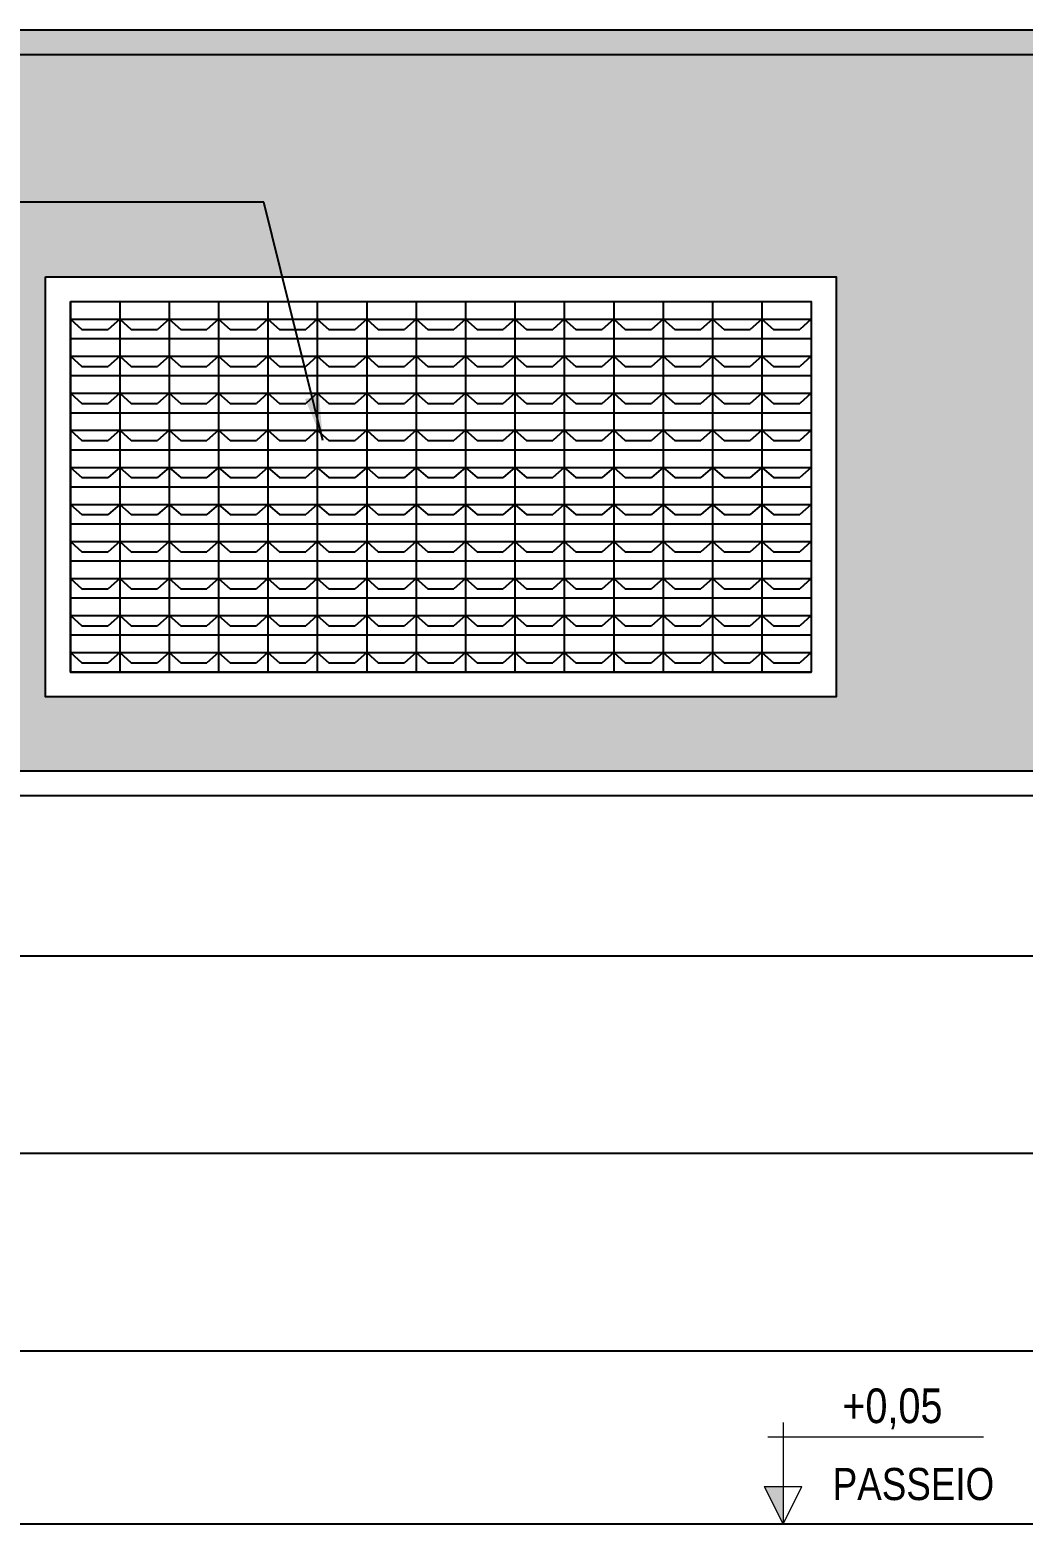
# Model space of a CAD drawing. Header units: millimetres. Extents: x 1170 to 1315, y 90 to 135.
# Drawn here: x 1196.79 to 1200.82, y 107.25 to 113.3 of the extents above; entities that cross this region are included whole.
import ezdxf
from ezdxf.enums import TextEntityAlignment as Align

# ---------------------------------------------------------------- set-up
doc = ezdxf.new("R2010")
doc.units = ezdxf.units.MM
doc.header["$LTSCALE"] = 20
doc.header["$MEASUREMENT"] = 0
doc.layers.get('0').update_dxf_attribs({"linetype": 'CONTINUOUS'})
doc.layers.add('COTA', color=7, linetype='CONTINUOUS')
doc.layers.add('E-txt-g', color=3, linetype='CONTINUOUS')
doc.layers.add('E-Cta-W', color=7, linetype='CONTINUOUS', lineweight=20)
doc.layers.add('E-Txt-W', color=7, linetype='CONTINUOUS', lineweight=20)
doc.styles.add('F2', font='ARIALN.TTF')
doc.styles.add('REG60', font='romans.shx', dxfattribs={"width": 0.8, "height": 0.15})
doc.styles.add('REG80', font='romans.shx', dxfattribs={"width": 0.8, "height": 0.2})
doc.dimstyles.get("Standard").update_dxf_attribs({"dimtxt": 0.18, "dimasz": 0.18, "dimexe": 0.18, "dimexo": 0.0625, "dimgap": 0.09, "dimtad": 0, "dimtih": 1, "dimtoh": 1, "dimdec": 4, "dimzin": 0, "dimdsep": 46, "dimtxsty": 'Standard', "dimcen": 0.09, "dimadec": 0, "dimazin": 0, "dimtfac": 1, "dimtdec": 4, "dimtofl": 0, "dimtmove": 0, "dimatfit": 3, "dimfxl": 1, "dimtolj": 1, "dimtzin": 0, "dimarcsym": 0})

# ---------------------------------------------------------------- blocks, each defined once
blk = doc.blocks.new('Ind-Nivel-CT2')
at = {"color": 4}
for p, q in [((0, 0.5868), (0, 0)), ((-0.0885, 0.5046), (1.16, 0.5046)), ((-0.1089, 0.2177), (0, 0)), ((-0.1089, 0.2177), (0.1089, 0.2177)), ((0, 0), (0.1089, 0.2177))]:
    blk.add_line(p, q, dxfattribs=at)
blk.add_solid([(-0.1089, 0.2177), (0, 0.2177), (0, 0)], dxfattribs=at)
at = {"color": 4, "style": 'F2'}
blk.add_attdef('NIVEL1', (0.1617, 0.6014), '', height=0.2, dxfattribs=at)
blk = doc.blocks.new('TXT-AMB75')
at = {"layer": 'E-txt-g', "style": 'REG80', "width": 0.8, "flags": 8}
blk.add_attdef('TXT', text='', height=0.2, dxfattribs=at).set_placement((0.0055, 0.2964), align=Align.CENTER)
at = {"layer": 'E-Txt-W', "style": 'REG60', "width": 0.8, "flags": 8}
blk.add_attdef('TXT', text='', height=0.15, dxfattribs=at).set_placement((0.0055, 0.0271), align=Align.CENTER)

msp = doc.modelspace()

# ---------------------------------------------------------------- hatches: boundary and pattern name
h = msp.add_hatch()
h.set_pattern_fill('DOTS,_O', color=8)
h.set_pattern_definition([(0, (-0.52777, 1.53314), (0.03125, 0.0625), [0, -0.0625])])
h.paths.add_polyline_path([(1196.0679, 113.2987), (1218.9666, 113.2987), (1218.9666, 110.2987), (1196.0666, 110.2987)])
h.paths.add_polyline_path([(1214.9779, 112.2987), (1218.1779, 112.2987), (1218.1779, 110.5987), (1214.9779, 110.5987)], flags=16)
h.paths.add_polyline_path([(1210.4479, 112.2987), (1213.6479, 112.2987), (1213.6479, 110.5987), (1210.4479, 110.5987)], flags=16)
h.paths.add_polyline_path([(1205.9179, 112.2987), (1209.1179, 112.2987), (1209.1179, 110.5987), (1205.9179, 110.5987)], flags=16)
h.paths.add_polyline_path([(1201.3879, 112.2987), (1204.5879, 112.2987), (1204.5879, 110.5987), (1201.3879, 110.5987)], flags=16)
h.paths.add_polyline_path([(1196.8579, 112.2987), (1200.0579, 112.2987), (1200.0579, 110.5987), (1196.8579, 110.5987)], flags=16)

# ---------------------------------------------------------------- linework, layer by layer
at = {"layer": 'COTA', "color": 5, "linetype": 'Continuous'}
for p, q in [((1195.9679, 113.2987), (1219.0666, 113.2987)), ((1195.9679, 113.1987), (1219.0666, 113.1987))]:
    msp.add_line(p, q, dxfattribs=at)
at = {"layer": 'COTA', "color": 7, "linetype": 'Continuous'}
for p, q in [((1196.9579, 112.1987), (1199.9579, 112.1987)), ((1196.9579, 112.1987), (1199.9579, 112.1987)), ((1218.9666, 109.5487), (1191.8057, 109.5487)), ((1218.9666, 108.7487), (1191.8057, 108.7487)), ((1218.9666, 107.9487), (1191.8057, 107.9487))]:
    msp.add_line(p, q, dxfattribs=at)
at = {"layer": 'COTA', "color": 8, "linetype": 'Continuous'}
for p, q in [((1196.9579, 112.1987), (1196.9579, 112.0487)), ((1197.1579, 112.1987), (1197.1579, 112.0487)), ((1197.3579, 112.1987), (1197.3579, 112.0487)), ((1197.5579, 112.1987), (1197.5579, 112.0487)), ((1197.7579, 112.1987), (1197.7579, 112.0487)), ((1197.9579, 112.1987), (1197.9579, 112.0487)), ((1198.1579, 112.1987), (1198.1579, 112.0487)), ((1198.3579, 112.1987), (1198.3579, 112.0487)), ((1198.5579, 112.1987), (1198.5579, 112.0487)), ((1198.7579, 112.1987), (1198.7579, 112.0487)), ((1198.9579, 112.1987), (1198.9579, 112.0487)), ((1199.1579, 112.1987), (1199.1579, 112.0487)), ((1199.3579, 112.1987), (1199.3579, 112.0487)), ((1199.5579, 112.1987), (1199.5579, 112.0487)), ((1199.7579, 112.1987), (1199.7579, 112.0487)), ((1199.9579, 112.1987), (1199.9579, 110.6987)), ((1196.9579, 112.1274), (1197.0047, 112.0859)), ((1196.9579, 112.1274), (1197.1579, 112.1274)), ((1197.1579, 112.1274), (1197.111, 112.0859)), ((1197.1579, 112.1274), (1197.2047, 112.0859)), ((1197.1579, 112.1274), (1197.3579, 112.1274)), ((1197.3579, 112.1274), (1197.311, 112.0859)), ((1197.3579, 112.1274), (1197.4047, 112.0859)), ((1197.3579, 112.1274), (1197.5579, 112.1274)), ((1197.5579, 112.1274), (1197.511, 112.0859)), ((1197.5579, 112.1274), (1197.6047, 112.0859)), ((1197.5579, 112.1274), (1197.7579, 112.1274)), ((1197.7579, 112.1274), (1197.711, 112.0859)), ((1197.7579, 112.1274), (1197.8047, 112.0859)), ((1197.7579, 112.1274), (1197.9579, 112.1274)), ((1197.9579, 112.1274), (1197.911, 112.0859)), ((1197.9579, 112.1274), (1198.0047, 112.0859)), ((1197.9579, 112.1274), (1198.1579, 112.1274)), ((1198.1579, 112.1274), (1198.111, 112.0859)), ((1198.1579, 112.1274), (1198.2047, 112.0859)), ((1198.1579, 112.1274), (1198.3579, 112.1274)), ((1198.3579, 112.1274), (1198.311, 112.0859)), ((1198.3579, 112.1274), (1198.4047, 112.0859)), ((1198.3579, 112.1274), (1198.5579, 112.1274)), ((1198.5579, 112.1274), (1198.511, 112.0859)), ((1198.5579, 112.1274), (1198.6047, 112.0859)), ((1198.5579, 112.1274), (1198.7579, 112.1274)), ((1198.7579, 112.1274), (1198.711, 112.0859)), ((1198.7579, 112.1274), (1198.8047, 112.0859)), ((1198.7579, 112.1274), (1198.9579, 112.1274)), ((1198.9579, 112.1274), (1198.911, 112.0859)), ((1198.9579, 112.1274), (1199.0047, 112.0859)), ((1198.9579, 112.1274), (1199.1579, 112.1274)), ((1199.1579, 112.1274), (1199.111, 112.0859)), ((1199.1579, 112.1274), (1199.2047, 112.0859)), ((1199.1579, 112.1274), (1199.3579, 112.1274)), ((1199.3579, 112.1274), (1199.311, 112.0859)), ((1199.3579, 112.1274), (1199.4047, 112.0859)), ((1199.3579, 112.1274), (1199.5579, 112.1274)), ((1199.5579, 112.1274), (1199.511, 112.0859)), ((1199.5579, 112.1274), (1199.6047, 112.0859)), ((1199.5579, 112.1274), (1199.7579, 112.1274)), ((1199.7579, 112.1274), (1199.711, 112.0859)), ((1199.7579, 112.1274), (1199.8047, 112.0859)), ((1199.7579, 112.1274), (1199.9579, 112.1274)), ((1199.9579, 112.1274), (1199.911, 112.0859)), ((1196.9579, 112.0487), (1196.9579, 111.8987)), ((1196.9579, 112.0487), (1197.1579, 112.0487)), ((1197.0047, 112.0859), (1197.111, 112.0859)), ((1197.1579, 112.0487), (1197.1579, 111.8987)), ((1197.1579, 112.0487), (1197.3579, 112.0487)), ((1197.2047, 112.0859), (1197.311, 112.0859)), ((1197.3579, 112.0487), (1197.3579, 111.8987)), ((1197.3579, 112.0487), (1197.5579, 112.0487)), ((1197.4047, 112.0859), (1197.511, 112.0859)), ((1197.5579, 112.0487), (1197.5579, 111.8987)), ((1197.5579, 112.0487), (1197.7579, 112.0487)), ((1197.6047, 112.0859), (1197.711, 112.0859)), ((1197.7579, 112.0487), (1197.7579, 111.8987)), ((1197.7579, 112.0487), (1197.9579, 112.0487)), ((1197.8047, 112.0859), (1197.911, 112.0859)), ((1197.9579, 112.0487), (1197.9579, 111.8987)), ((1197.9579, 112.0487), (1198.1579, 112.0487)), ((1198.0047, 112.0859), (1198.111, 112.0859)), ((1198.1579, 112.0487), (1198.1579, 111.8987)), ((1198.1579, 112.0487), (1198.3579, 112.0487)), ((1198.2047, 112.0859), (1198.311, 112.0859)), ((1198.3579, 112.0487), (1198.3579, 111.8987)), ((1198.3579, 112.0487), (1198.5579, 112.0487)), ((1198.4047, 112.0859), (1198.511, 112.0859)), ((1198.5579, 112.0487), (1198.5579, 111.8987)), ((1198.5579, 112.0487), (1198.7579, 112.0487)), ((1198.6047, 112.0859), (1198.711, 112.0859)), ((1198.7579, 112.0487), (1198.7579, 111.8987)), ((1198.7579, 112.0487), (1198.9579, 112.0487)), ((1198.8047, 112.0859), (1198.911, 112.0859)), ((1198.9579, 112.0487), (1198.9579, 111.8987)), ((1198.9579, 112.0487), (1199.1579, 112.0487)), ((1199.0047, 112.0859), (1199.111, 112.0859)), ((1199.1579, 112.0487), (1199.1579, 111.8987)), ((1199.1579, 112.0487), (1199.3579, 112.0487)), ((1199.2047, 112.0859), (1199.311, 112.0859)), ((1199.3579, 112.0487), (1199.3579, 111.8987)), ((1199.3579, 112.0487), (1199.5579, 112.0487)), ((1199.4047, 112.0859), (1199.511, 112.0859)), ((1199.5579, 112.0487), (1199.5579, 111.8987)), ((1199.5579, 112.0487), (1199.7579, 112.0487)), ((1199.6047, 112.0859), (1199.711, 112.0859)), ((1199.7579, 112.0487), (1199.7579, 111.8987)), ((1199.7579, 112.0487), (1199.9579, 112.0487)), ((1199.8047, 112.0859), (1199.911, 112.0859)), ((1196.9579, 111.9774), (1197.0047, 111.9359)), ((1196.9579, 111.9774), (1197.1579, 111.9774)), ((1197.0047, 111.9359), (1197.111, 111.9359)), ((1197.1579, 111.9774), (1197.111, 111.9359)), ((1197.1579, 111.9774), (1197.2047, 111.9359)), ((1197.1579, 111.9774), (1197.3579, 111.9774)), ((1197.2047, 111.9359), (1197.311, 111.9359)), ((1197.3579, 111.9774), (1197.311, 111.9359)), ((1197.3579, 111.9774), (1197.4047, 111.9359)), ((1197.3579, 111.9774), (1197.5579, 111.9774)), ((1197.4047, 111.9359), (1197.511, 111.9359)), ((1197.5579, 111.9774), (1197.511, 111.9359)), ((1197.5579, 111.9774), (1197.6047, 111.9359)), ((1197.5579, 111.9774), (1197.7579, 111.9774)), ((1197.6047, 111.9359), (1197.711, 111.9359)), ((1197.7579, 111.9774), (1197.711, 111.9359)), ((1197.7579, 111.9774), (1197.8047, 111.9359)), ((1197.7579, 111.9774), (1197.9579, 111.9774)), ((1197.8047, 111.9359), (1197.911, 111.9359)), ((1197.9579, 111.9774), (1197.911, 111.9359)), ((1197.9579, 111.9774), (1198.0047, 111.9359)), ((1197.9579, 111.9774), (1198.1579, 111.9774)), ((1198.0047, 111.9359), (1198.111, 111.9359)), ((1198.1579, 111.9774), (1198.111, 111.9359)), ((1198.1579, 111.9774), (1198.2047, 111.9359)), ((1198.1579, 111.9774), (1198.3579, 111.9774)), ((1198.2047, 111.9359), (1198.311, 111.9359)), ((1198.3579, 111.9774), (1198.311, 111.9359)), ((1198.3579, 111.9774), (1198.4047, 111.9359)), ((1198.3579, 111.9774), (1198.5579, 111.9774)), ((1198.4047, 111.9359), (1198.511, 111.9359)), ((1198.5579, 111.9774), (1198.511, 111.9359)), ((1198.5579, 111.9774), (1198.6047, 111.9359)), ((1198.5579, 111.9774), (1198.7579, 111.9774)), ((1198.6047, 111.9359), (1198.711, 111.9359)), ((1198.7579, 111.9774), (1198.711, 111.9359)), ((1198.7579, 111.9774), (1198.8047, 111.9359)), ((1198.7579, 111.9774), (1198.9579, 111.9774)), ((1198.8047, 111.9359), (1198.911, 111.9359)), ((1198.9579, 111.9774), (1198.911, 111.9359)), ((1198.9579, 111.9774), (1199.0047, 111.9359)), ((1198.9579, 111.9774), (1199.1579, 111.9774)), ((1199.0047, 111.9359), (1199.111, 111.9359)), ((1199.1579, 111.9774), (1199.111, 111.9359)), ((1199.1579, 111.9774), (1199.2047, 111.9359)), ((1199.1579, 111.9774), (1199.3579, 111.9774)), ((1199.2047, 111.9359), (1199.311, 111.9359)), ((1199.3579, 111.9774), (1199.311, 111.9359)), ((1199.3579, 111.9774), (1199.4047, 111.9359)), ((1199.3579, 111.9774), (1199.5579, 111.9774)), ((1199.4047, 111.9359), (1199.511, 111.9359)), ((1199.5579, 111.9774), (1199.511, 111.9359)), ((1199.5579, 111.9774), (1199.6047, 111.9359)), ((1199.5579, 111.9774), (1199.7579, 111.9774)), ((1199.6047, 111.9359), (1199.711, 111.9359)), ((1199.7579, 111.9774), (1199.711, 111.9359)), ((1199.7579, 111.9774), (1199.8047, 111.9359)), ((1199.7579, 111.9774), (1199.9579, 111.9774)), ((1199.8047, 111.9359), (1199.911, 111.9359)), ((1199.9579, 111.9774), (1199.911, 111.9359)), ((1196.9579, 111.8987), (1196.9579, 111.7487)), ((1196.9579, 111.8987), (1197.1579, 111.8987)), ((1197.1579, 111.8987), (1197.1579, 111.7487)), ((1197.1579, 111.8987), (1197.3579, 111.8987)), ((1197.3579, 111.8987), (1197.3579, 111.7487)), ((1197.3579, 111.8987), (1197.5579, 111.8987)), ((1197.5579, 111.8987), (1197.5579, 111.7487)), ((1197.5579, 111.8987), (1197.7579, 111.8987)), ((1197.7579, 111.8987), (1197.7579, 111.7487)), ((1197.7579, 111.8987), (1197.9579, 111.8987)), ((1197.9579, 111.8987), (1197.9579, 111.7487)), ((1197.9579, 111.8987), (1198.1579, 111.8987)), ((1198.1579, 111.8987), (1198.1579, 111.7487)), ((1198.1579, 111.8987), (1198.3579, 111.8987)), ((1198.3579, 111.8987), (1198.3579, 111.7487)), ((1198.3579, 111.8987), (1198.5579, 111.8987)), ((1198.5579, 111.8987), (1198.5579, 111.7487)), ((1198.5579, 111.8987), (1198.7579, 111.8987)), ((1198.7579, 111.8987), (1198.7579, 111.7487)), ((1198.7579, 111.8987), (1198.9579, 111.8987)), ((1198.9579, 111.8987), (1198.9579, 111.7487)), ((1198.9579, 111.8987), (1199.1579, 111.8987)), ((1199.1579, 111.8987), (1199.1579, 111.7487)), ((1199.1579, 111.8987), (1199.3579, 111.8987)), ((1199.3579, 111.8987), (1199.3579, 111.7487)), ((1199.3579, 111.8987), (1199.5579, 111.8987)), ((1199.5579, 111.8987), (1199.5579, 111.7487)), ((1199.5579, 111.8987), (1199.7579, 111.8987)), ((1199.7579, 111.8987), (1199.7579, 111.7487)), ((1199.7579, 111.8987), (1199.9579, 111.8987)), ((1196.9579, 111.8274), (1197.0047, 111.7859)), ((1196.9579, 111.8274), (1197.1579, 111.8274)), ((1197.1579, 111.8274), (1197.111, 111.7859)), ((1197.1579, 111.8274), (1197.2047, 111.7859)), ((1197.1579, 111.8274), (1197.3579, 111.8274)), ((1197.3579, 111.8274), (1197.311, 111.7859)), ((1197.3579, 111.8274), (1197.4047, 111.7859)), ((1197.3579, 111.8274), (1197.5579, 111.8274)), ((1197.5579, 111.8274), (1197.511, 111.7859)), ((1197.5579, 111.8274), (1197.6047, 111.7859)), ((1197.5579, 111.8274), (1197.7579, 111.8274)), ((1197.7579, 111.8274), (1197.711, 111.7859)), ((1197.7579, 111.8274), (1197.8047, 111.7859)), ((1197.7579, 111.8274), (1197.9579, 111.8274)), ((1197.9579, 111.8274), (1197.911, 111.7859)), ((1197.9579, 111.8274), (1198.0047, 111.7859)), ((1197.9579, 111.8274), (1198.1579, 111.8274)), ((1198.1579, 111.8274), (1198.111, 111.7859)), ((1198.1579, 111.8274), (1198.2047, 111.7859)), ((1198.1579, 111.8274), (1198.3579, 111.8274)), ((1198.3579, 111.8274), (1198.311, 111.7859)), ((1198.3579, 111.8274), (1198.4047, 111.7859)), ((1198.3579, 111.8274), (1198.5579, 111.8274)), ((1198.5579, 111.8274), (1198.511, 111.7859)), ((1198.5579, 111.8274), (1198.6047, 111.7859)), ((1198.5579, 111.8274), (1198.7579, 111.8274)), ((1198.7579, 111.8274), (1198.711, 111.7859)), ((1198.7579, 111.8274), (1198.8047, 111.7859)), ((1198.7579, 111.8274), (1198.9579, 111.8274)), ((1198.9579, 111.8274), (1198.911, 111.7859)), ((1198.9579, 111.8274), (1199.0047, 111.7859)), ((1198.9579, 111.8274), (1199.1579, 111.8274)), ((1199.1579, 111.8274), (1199.111, 111.7859)), ((1199.1579, 111.8274), (1199.2047, 111.7859)), ((1199.1579, 111.8274), (1199.3579, 111.8274)), ((1199.3579, 111.8274), (1199.311, 111.7859)), ((1199.3579, 111.8274), (1199.4047, 111.7859)), ((1199.3579, 111.8274), (1199.5579, 111.8274)), ((1199.5579, 111.8274), (1199.511, 111.7859)), ((1199.5579, 111.8274), (1199.6047, 111.7859)), ((1199.5579, 111.8274), (1199.7579, 111.8274)), ((1199.7579, 111.8274), (1199.711, 111.7859)), ((1199.7579, 111.8274), (1199.8047, 111.7859)), ((1199.7579, 111.8274), (1199.9579, 111.8274)), ((1199.9579, 111.8274), (1199.911, 111.7859)), ((1196.9579, 111.7487), (1196.9579, 111.5987)), ((1196.9579, 111.7487), (1197.1579, 111.7487)), ((1197.0047, 111.7859), (1197.111, 111.7859)), ((1197.1579, 111.7487), (1197.1579, 111.5987)), ((1197.1579, 111.7487), (1197.3579, 111.7487)), ((1197.2047, 111.7859), (1197.311, 111.7859)), ((1197.3579, 111.7487), (1197.3579, 111.5987)), ((1197.3579, 111.7487), (1197.5579, 111.7487)), ((1197.4047, 111.7859), (1197.511, 111.7859)), ((1197.5579, 111.7487), (1197.5579, 111.5987)), ((1197.5579, 111.7487), (1197.7579, 111.7487)), ((1197.6047, 111.7859), (1197.711, 111.7859)), ((1197.7579, 111.7487), (1197.7579, 111.5987)), ((1197.7579, 111.7487), (1197.9579, 111.7487)), ((1197.8047, 111.7859), (1197.911, 111.7859)), ((1197.9579, 111.7487), (1197.9579, 111.5987)), ((1197.9579, 111.7487), (1198.1579, 111.7487)), ((1198.0047, 111.7859), (1198.111, 111.7859)), ((1198.1579, 111.7487), (1198.1579, 111.5987)), ((1198.1579, 111.7487), (1198.3579, 111.7487)), ((1198.2047, 111.7859), (1198.311, 111.7859)), ((1198.3579, 111.7487), (1198.3579, 111.5987)), ((1198.3579, 111.7487), (1198.5579, 111.7487)), ((1198.4047, 111.7859), (1198.511, 111.7859)), ((1198.5579, 111.7487), (1198.5579, 111.5987)), ((1198.5579, 111.7487), (1198.7579, 111.7487)), ((1198.6047, 111.7859), (1198.711, 111.7859)), ((1198.7579, 111.7487), (1198.7579, 111.5987)), ((1198.7579, 111.7487), (1198.9579, 111.7487)), ((1198.8047, 111.7859), (1198.911, 111.7859)), ((1198.9579, 111.7487), (1198.9579, 111.5987)), ((1198.9579, 111.7487), (1199.1579, 111.7487)), ((1199.0047, 111.7859), (1199.111, 111.7859)), ((1199.1579, 111.7487), (1199.1579, 111.5987)), ((1199.1579, 111.7487), (1199.3579, 111.7487)), ((1199.2047, 111.7859), (1199.311, 111.7859)), ((1199.3579, 111.7487), (1199.3579, 111.5987)), ((1199.3579, 111.7487), (1199.5579, 111.7487)), ((1199.4047, 111.7859), (1199.511, 111.7859)), ((1199.5579, 111.7487), (1199.5579, 111.5987)), ((1199.5579, 111.7487), (1199.7579, 111.7487)), ((1199.6047, 111.7859), (1199.711, 111.7859)), ((1199.7579, 111.7487), (1199.7579, 111.5987)), ((1199.7579, 111.7487), (1199.9579, 111.7487)), ((1199.8047, 111.7859), (1199.911, 111.7859)), ((1196.9579, 111.6774), (1197.0047, 111.6359)), ((1196.9579, 111.6774), (1197.1579, 111.6774)), ((1197.0047, 111.6359), (1197.111, 111.6359)), ((1197.1579, 111.6774), (1197.111, 111.6359)), ((1197.1579, 111.6774), (1197.2047, 111.6359)), ((1197.1579, 111.6774), (1197.3579, 111.6774)), ((1197.2047, 111.6359), (1197.311, 111.6359)), ((1197.3579, 111.6774), (1197.311, 111.6359)), ((1197.3579, 111.6774), (1197.4047, 111.6359)), ((1197.3579, 111.6774), (1197.5579, 111.6774)), ((1197.4047, 111.6359), (1197.511, 111.6359)), ((1197.5579, 111.6774), (1197.511, 111.6359)), ((1197.5579, 111.6774), (1197.6047, 111.6359)), ((1197.5579, 111.6774), (1197.7579, 111.6774)), ((1197.6047, 111.6359), (1197.711, 111.6359)), ((1197.7579, 111.6774), (1197.711, 111.6359)), ((1197.7579, 111.6774), (1197.8047, 111.6359)), ((1197.7579, 111.6774), (1197.9579, 111.6774)), ((1197.8047, 111.6359), (1197.911, 111.6359)), ((1197.9579, 111.6774), (1197.911, 111.6359)), ((1197.9579, 111.6774), (1198.0047, 111.6359)), ((1197.9579, 111.6774), (1198.1579, 111.6774)), ((1198.0047, 111.6359), (1198.111, 111.6359)), ((1198.1579, 111.6774), (1198.111, 111.6359)), ((1198.1579, 111.6774), (1198.2047, 111.6359)), ((1198.1579, 111.6774), (1198.3579, 111.6774)), ((1198.2047, 111.6359), (1198.311, 111.6359)), ((1198.3579, 111.6774), (1198.311, 111.6359)), ((1198.3579, 111.6774), (1198.4047, 111.6359)), ((1198.3579, 111.6774), (1198.5579, 111.6774)), ((1198.4047, 111.6359), (1198.511, 111.6359)), ((1198.5579, 111.6774), (1198.511, 111.6359)), ((1198.5579, 111.6774), (1198.6047, 111.6359)), ((1198.5579, 111.6774), (1198.7579, 111.6774)), ((1198.6047, 111.6359), (1198.711, 111.6359)), ((1198.7579, 111.6774), (1198.711, 111.6359)), ((1198.7579, 111.6774), (1198.8047, 111.6359)), ((1198.7579, 111.6774), (1198.9579, 111.6774)), ((1198.8047, 111.6359), (1198.911, 111.6359)), ((1198.9579, 111.6774), (1198.911, 111.6359)), ((1198.9579, 111.6774), (1199.0047, 111.6359)), ((1198.9579, 111.6774), (1199.1579, 111.6774)), ((1199.0047, 111.6359), (1199.111, 111.6359)), ((1199.1579, 111.6774), (1199.111, 111.6359)), ((1199.1579, 111.6774), (1199.2047, 111.6359)), ((1199.1579, 111.6774), (1199.3579, 111.6774)), ((1199.2047, 111.6359), (1199.311, 111.6359)), ((1199.3579, 111.6774), (1199.311, 111.6359)), ((1199.3579, 111.6774), (1199.4047, 111.6359)), ((1199.3579, 111.6774), (1199.5579, 111.6774)), ((1199.4047, 111.6359), (1199.511, 111.6359)), ((1199.5579, 111.6774), (1199.511, 111.6359)), ((1199.5579, 111.6774), (1199.6047, 111.6359)), ((1199.5579, 111.6774), (1199.7579, 111.6774)), ((1199.6047, 111.6359), (1199.711, 111.6359)), ((1199.7579, 111.6774), (1199.711, 111.6359)), ((1199.7579, 111.6774), (1199.8047, 111.6359)), ((1199.7579, 111.6774), (1199.9579, 111.6774)), ((1199.8047, 111.6359), (1199.911, 111.6359)), ((1199.9579, 111.6774), (1199.911, 111.6359)), ((1196.9579, 111.5987), (1196.9579, 111.4487)), ((1196.9579, 111.5987), (1197.1579, 111.5987)), ((1197.1579, 111.5987), (1197.1579, 111.4487)), ((1197.1579, 111.5987), (1197.3579, 111.5987)), ((1197.3579, 111.5987), (1197.3579, 111.4487)), ((1197.3579, 111.5987), (1197.5579, 111.5987)), ((1197.5579, 111.5987), (1197.5579, 111.4487)), ((1197.5579, 111.5987), (1197.7579, 111.5987)), ((1197.7579, 111.5987), (1197.7579, 111.4487)), ((1197.7579, 111.5987), (1197.9579, 111.5987)), ((1197.9579, 111.5987), (1197.9579, 111.4487)), ((1197.9579, 111.5987), (1198.1579, 111.5987)), ((1198.1579, 111.5987), (1198.1579, 111.4487)), ((1198.1579, 111.5987), (1198.3579, 111.5987)), ((1198.3579, 111.5987), (1198.3579, 111.4487)), ((1198.3579, 111.5987), (1198.5579, 111.5987)), ((1198.5579, 111.5987), (1198.5579, 111.4487)), ((1198.5579, 111.5987), (1198.7579, 111.5987)), ((1198.7579, 111.5987), (1198.7579, 111.4487)), ((1198.7579, 111.5987), (1198.9579, 111.5987)), ((1198.9579, 111.5987), (1198.9579, 111.4487)), ((1198.9579, 111.5987), (1199.1579, 111.5987)), ((1199.1579, 111.5987), (1199.1579, 111.4487)), ((1199.1579, 111.5987), (1199.3579, 111.5987)), ((1199.3579, 111.5987), (1199.3579, 111.4487)), ((1199.3579, 111.5987), (1199.5579, 111.5987)), ((1199.5579, 111.5987), (1199.5579, 111.4487)), ((1199.5579, 111.5987), (1199.7579, 111.5987)), ((1199.7579, 111.5987), (1199.7579, 111.4487)), ((1199.7579, 111.5987), (1199.9579, 111.5987)), ((1196.9579, 111.5274), (1197.0047, 111.4859)), ((1196.9579, 111.5274), (1197.1579, 111.5274)), ((1197.1579, 111.5274), (1197.111, 111.4859)), ((1197.1579, 111.5274), (1197.2047, 111.4859)), ((1197.1579, 111.5274), (1197.3579, 111.5274)), ((1197.3579, 111.5274), (1197.311, 111.4859)), ((1197.3579, 111.5274), (1197.4047, 111.4859)), ((1197.3579, 111.5274), (1197.5579, 111.5274)), ((1197.5579, 111.5274), (1197.511, 111.4859)), ((1197.5579, 111.5274), (1197.6047, 111.4859)), ((1197.5579, 111.5274), (1197.7579, 111.5274)), ((1197.7579, 111.5274), (1197.711, 111.4859)), ((1197.7579, 111.5274), (1197.8047, 111.4859)), ((1197.7579, 111.5274), (1197.9579, 111.5274)), ((1197.9579, 111.5274), (1197.911, 111.4859)), ((1197.9579, 111.5274), (1198.0047, 111.4859)), ((1197.9579, 111.5274), (1198.1579, 111.5274)), ((1198.1579, 111.5274), (1198.111, 111.4859)), ((1198.1579, 111.5274), (1198.2047, 111.4859)), ((1198.1579, 111.5274), (1198.3579, 111.5274)), ((1198.3579, 111.5274), (1198.311, 111.4859)), ((1198.3579, 111.5274), (1198.4047, 111.4859)), ((1198.3579, 111.5274), (1198.5579, 111.5274)), ((1198.5579, 111.5274), (1198.511, 111.4859)), ((1198.5579, 111.5274), (1198.6047, 111.4859)), ((1198.5579, 111.5274), (1198.7579, 111.5274)), ((1198.7579, 111.5274), (1198.711, 111.4859)), ((1198.7579, 111.5274), (1198.8047, 111.4859)), ((1198.7579, 111.5274), (1198.9579, 111.5274)), ((1198.9579, 111.5274), (1198.911, 111.4859)), ((1198.9579, 111.5274), (1199.0047, 111.4859)), ((1198.9579, 111.5274), (1199.1579, 111.5274)), ((1199.1579, 111.5274), (1199.111, 111.4859)), ((1199.1579, 111.5274), (1199.2047, 111.4859)), ((1199.1579, 111.5274), (1199.3579, 111.5274)), ((1199.3579, 111.5274), (1199.311, 111.4859)), ((1199.3579, 111.5274), (1199.4047, 111.4859)), ((1199.3579, 111.5274), (1199.5579, 111.5274)), ((1199.5579, 111.5274), (1199.511, 111.4859)), ((1199.5579, 111.5274), (1199.6047, 111.4859)), ((1199.5579, 111.5274), (1199.7579, 111.5274)), ((1199.7579, 111.5274), (1199.711, 111.4859)), ((1199.7579, 111.5274), (1199.8047, 111.4859)), ((1199.7579, 111.5274), (1199.9579, 111.5274)), ((1199.9579, 111.5274), (1199.911, 111.4859)), ((1196.9579, 111.4487), (1196.9579, 111.2987)), ((1196.9579, 111.4487), (1197.1579, 111.4487)), ((1197.0047, 111.4859), (1197.111, 111.4859)), ((1197.1579, 111.4487), (1197.1579, 111.2987)), ((1197.1579, 111.4487), (1197.3579, 111.4487)), ((1197.2047, 111.4859), (1197.311, 111.4859)), ((1197.3579, 111.4487), (1197.3579, 111.2987)), ((1197.3579, 111.4487), (1197.5579, 111.4487)), ((1197.4047, 111.4859), (1197.511, 111.4859)), ((1197.5579, 111.4487), (1197.5579, 111.2987)), ((1197.5579, 111.4487), (1197.7579, 111.4487)), ((1197.6047, 111.4859), (1197.711, 111.4859)), ((1197.7579, 111.4487), (1197.7579, 111.2987)), ((1197.7579, 111.4487), (1197.9579, 111.4487)), ((1197.8047, 111.4859), (1197.911, 111.4859)), ((1197.9579, 111.4487), (1197.9579, 111.2987)), ((1197.9579, 111.4487), (1198.1579, 111.4487)), ((1198.0047, 111.4859), (1198.111, 111.4859)), ((1198.1579, 111.4487), (1198.1579, 111.2987)), ((1198.1579, 111.4487), (1198.3579, 111.4487)), ((1198.2047, 111.4859), (1198.311, 111.4859)), ((1198.3579, 111.4487), (1198.3579, 111.2987)), ((1198.3579, 111.4487), (1198.5579, 111.4487)), ((1198.4047, 111.4859), (1198.511, 111.4859)), ((1198.5579, 111.4487), (1198.5579, 111.2987)), ((1198.5579, 111.4487), (1198.7579, 111.4487)), ((1198.6047, 111.4859), (1198.711, 111.4859)), ((1198.7579, 111.4487), (1198.7579, 111.2987)), ((1198.7579, 111.4487), (1198.9579, 111.4487)), ((1198.8047, 111.4859), (1198.911, 111.4859)), ((1198.9579, 111.4487), (1198.9579, 111.2987)), ((1198.9579, 111.4487), (1199.1579, 111.4487)), ((1199.0047, 111.4859), (1199.111, 111.4859)), ((1199.1579, 111.4487), (1199.1579, 111.2987)), ((1199.1579, 111.4487), (1199.3579, 111.4487)), ((1199.2047, 111.4859), (1199.311, 111.4859)), ((1199.3579, 111.4487), (1199.3579, 111.2987)), ((1199.3579, 111.4487), (1199.5579, 111.4487)), ((1199.4047, 111.4859), (1199.511, 111.4859)), ((1199.5579, 111.4487), (1199.5579, 111.2987)), ((1199.5579, 111.4487), (1199.7579, 111.4487)), ((1199.6047, 111.4859), (1199.711, 111.4859)), ((1199.7579, 111.4487), (1199.7579, 111.2987)), ((1199.7579, 111.4487), (1199.9579, 111.4487)), ((1199.8047, 111.4859), (1199.911, 111.4859)), ((1196.9579, 111.3774), (1197.0047, 111.3359)), ((1196.9579, 111.3774), (1197.1579, 111.3774)), ((1197.0047, 111.3359), (1197.111, 111.3359)), ((1197.1579, 111.3774), (1197.111, 111.3359)), ((1197.1579, 111.3774), (1197.2047, 111.3359)), ((1197.1579, 111.3774), (1197.3579, 111.3774)), ((1197.2047, 111.3359), (1197.311, 111.3359)), ((1197.3579, 111.3774), (1197.311, 111.3359)), ((1197.3579, 111.3774), (1197.4047, 111.3359)), ((1197.3579, 111.3774), (1197.5579, 111.3774)), ((1197.4047, 111.3359), (1197.511, 111.3359)), ((1197.5579, 111.3774), (1197.511, 111.3359)), ((1197.5579, 111.3774), (1197.6047, 111.3359)), ((1197.5579, 111.3774), (1197.7579, 111.3774)), ((1197.6047, 111.3359), (1197.711, 111.3359)), ((1197.7579, 111.3774), (1197.711, 111.3359)), ((1197.7579, 111.3774), (1197.8047, 111.3359)), ((1197.7579, 111.3774), (1197.9579, 111.3774)), ((1197.8047, 111.3359), (1197.911, 111.3359)), ((1197.9579, 111.3774), (1197.911, 111.3359)), ((1197.9579, 111.3774), (1198.0047, 111.3359)), ((1197.9579, 111.3774), (1198.1579, 111.3774)), ((1198.0047, 111.3359), (1198.111, 111.3359)), ((1198.1579, 111.3774), (1198.111, 111.3359)), ((1198.1579, 111.3774), (1198.2047, 111.3359)), ((1198.1579, 111.3774), (1198.3579, 111.3774)), ((1198.2047, 111.3359), (1198.311, 111.3359)), ((1198.3579, 111.3774), (1198.311, 111.3359)), ((1198.3579, 111.3774), (1198.4047, 111.3359)), ((1198.3579, 111.3774), (1198.5579, 111.3774)), ((1198.4047, 111.3359), (1198.511, 111.3359)), ((1198.5579, 111.3774), (1198.511, 111.3359)), ((1198.5579, 111.3774), (1198.6047, 111.3359)), ((1198.5579, 111.3774), (1198.7579, 111.3774)), ((1198.6047, 111.3359), (1198.711, 111.3359)), ((1198.7579, 111.3774), (1198.711, 111.3359)), ((1198.7579, 111.3774), (1198.8047, 111.3359)), ((1198.7579, 111.3774), (1198.9579, 111.3774)), ((1198.8047, 111.3359), (1198.911, 111.3359)), ((1198.9579, 111.3774), (1198.911, 111.3359)), ((1198.9579, 111.3774), (1199.0047, 111.3359)), ((1198.9579, 111.3774), (1199.1579, 111.3774)), ((1199.0047, 111.3359), (1199.111, 111.3359)), ((1199.1579, 111.3774), (1199.111, 111.3359)), ((1199.1579, 111.3774), (1199.2047, 111.3359)), ((1199.1579, 111.3774), (1199.3579, 111.3774)), ((1199.2047, 111.3359), (1199.311, 111.3359)), ((1199.3579, 111.3774), (1199.311, 111.3359)), ((1199.3579, 111.3774), (1199.4047, 111.3359)), ((1199.3579, 111.3774), (1199.5579, 111.3774)), ((1199.4047, 111.3359), (1199.511, 111.3359)), ((1199.5579, 111.3774), (1199.511, 111.3359)), ((1199.5579, 111.3774), (1199.6047, 111.3359)), ((1199.5579, 111.3774), (1199.7579, 111.3774)), ((1199.6047, 111.3359), (1199.711, 111.3359)), ((1199.7579, 111.3774), (1199.711, 111.3359)), ((1199.7579, 111.3774), (1199.8047, 111.3359)), ((1199.7579, 111.3774), (1199.9579, 111.3774)), ((1199.8047, 111.3359), (1199.911, 111.3359)), ((1199.9579, 111.3774), (1199.911, 111.3359)), ((1196.9579, 111.2987), (1196.9579, 111.1487)), ((1196.9579, 111.2987), (1197.1579, 111.2987)), ((1197.1579, 111.2987), (1197.1579, 111.1487)), ((1197.1579, 111.2987), (1197.3579, 111.2987)), ((1197.3579, 111.2987), (1197.3579, 111.1487)), ((1197.3579, 111.2987), (1197.5579, 111.2987)), ((1197.5579, 111.2987), (1197.5579, 111.1487)), ((1197.5579, 111.2987), (1197.7579, 111.2987)), ((1197.7579, 111.2987), (1197.7579, 111.1487)), ((1197.7579, 111.2987), (1197.9579, 111.2987)), ((1197.9579, 111.2987), (1197.9579, 111.1487)), ((1197.9579, 111.2987), (1198.1579, 111.2987)), ((1198.1579, 111.2987), (1198.1579, 111.1487)), ((1198.1579, 111.2987), (1198.3579, 111.2987)), ((1198.3579, 111.2987), (1198.3579, 111.1487)), ((1198.3579, 111.2987), (1198.5579, 111.2987)), ((1198.5579, 111.2987), (1198.5579, 111.1487)), ((1198.5579, 111.2987), (1198.7579, 111.2987)), ((1198.7579, 111.2987), (1198.7579, 111.1487)), ((1198.7579, 111.2987), (1198.9579, 111.2987)), ((1198.9579, 111.2987), (1198.9579, 111.1487)), ((1198.9579, 111.2987), (1199.1579, 111.2987)), ((1199.1579, 111.2987), (1199.1579, 111.1487)), ((1199.1579, 111.2987), (1199.3579, 111.2987)), ((1199.3579, 111.2987), (1199.3579, 111.1487)), ((1199.3579, 111.2987), (1199.5579, 111.2987)), ((1199.5579, 111.2987), (1199.5579, 111.1487)), ((1199.5579, 111.2987), (1199.7579, 111.2987)), ((1199.7579, 111.2987), (1199.7579, 111.1487)), ((1199.7579, 111.2987), (1199.9579, 111.2987)), ((1196.9579, 111.2274), (1197.0047, 111.1859)), ((1196.9579, 111.2274), (1197.1579, 111.2274)), ((1197.1579, 111.2274), (1197.111, 111.1859)), ((1197.1579, 111.2274), (1197.2047, 111.1859)), ((1197.1579, 111.2274), (1197.3579, 111.2274)), ((1197.3579, 111.2274), (1197.311, 111.1859)), ((1197.3579, 111.2274), (1197.4047, 111.1859)), ((1197.3579, 111.2274), (1197.5579, 111.2274)), ((1197.5579, 111.2274), (1197.511, 111.1859)), ((1197.5579, 111.2274), (1197.6047, 111.1859)), ((1197.5579, 111.2274), (1197.7579, 111.2274)), ((1197.7579, 111.2274), (1197.711, 111.1859)), ((1197.7579, 111.2274), (1197.8047, 111.1859)), ((1197.7579, 111.2274), (1197.9579, 111.2274)), ((1197.9579, 111.2274), (1197.911, 111.1859)), ((1197.9579, 111.2274), (1198.0047, 111.1859)), ((1197.9579, 111.2274), (1198.1579, 111.2274)), ((1198.1579, 111.2274), (1198.111, 111.1859)), ((1198.1579, 111.2274), (1198.2047, 111.1859)), ((1198.1579, 111.2274), (1198.3579, 111.2274)), ((1198.3579, 111.2274), (1198.311, 111.1859)), ((1198.3579, 111.2274), (1198.4047, 111.1859)), ((1198.3579, 111.2274), (1198.5579, 111.2274)), ((1198.5579, 111.2274), (1198.511, 111.1859)), ((1198.5579, 111.2274), (1198.6047, 111.1859)), ((1198.5579, 111.2274), (1198.7579, 111.2274)), ((1198.7579, 111.2274), (1198.711, 111.1859)), ((1198.7579, 111.2274), (1198.8047, 111.1859)), ((1198.7579, 111.2274), (1198.9579, 111.2274)), ((1198.9579, 111.2274), (1198.911, 111.1859)), ((1198.9579, 111.2274), (1199.0047, 111.1859)), ((1198.9579, 111.2274), (1199.1579, 111.2274)), ((1199.1579, 111.2274), (1199.111, 111.1859)), ((1199.1579, 111.2274), (1199.2047, 111.1859)), ((1199.1579, 111.2274), (1199.3579, 111.2274)), ((1199.3579, 111.2274), (1199.311, 111.1859)), ((1199.3579, 111.2274), (1199.4047, 111.1859)), ((1199.3579, 111.2274), (1199.5579, 111.2274)), ((1199.5579, 111.2274), (1199.511, 111.1859)), ((1199.5579, 111.2274), (1199.6047, 111.1859)), ((1199.5579, 111.2274), (1199.7579, 111.2274)), ((1199.7579, 111.2274), (1199.711, 111.1859)), ((1199.7579, 111.2274), (1199.8047, 111.1859)), ((1199.7579, 111.2274), (1199.9579, 111.2274)), ((1199.9579, 111.2274), (1199.911, 111.1859)), ((1196.9579, 111.1487), (1196.9579, 110.9987)), ((1196.9579, 111.1487), (1197.1579, 111.1487)), ((1197.0047, 111.1859), (1197.111, 111.1859)), ((1197.1579, 111.1487), (1197.1579, 110.9987)), ((1197.1579, 111.1487), (1197.3579, 111.1487)), ((1197.2047, 111.1859), (1197.311, 111.1859)), ((1197.3579, 111.1487), (1197.3579, 110.9987)), ((1197.3579, 111.1487), (1197.5579, 111.1487)), ((1197.4047, 111.1859), (1197.511, 111.1859)), ((1197.5579, 111.1487), (1197.5579, 110.9987)), ((1197.5579, 111.1487), (1197.7579, 111.1487)), ((1197.6047, 111.1859), (1197.711, 111.1859)), ((1197.7579, 111.1487), (1197.7579, 110.9987)), ((1197.7579, 111.1487), (1197.9579, 111.1487)), ((1197.8047, 111.1859), (1197.911, 111.1859)), ((1197.9579, 111.1487), (1197.9579, 110.9987)), ((1197.9579, 111.1487), (1198.1579, 111.1487)), ((1198.0047, 111.1859), (1198.111, 111.1859)), ((1198.1579, 111.1487), (1198.1579, 110.9987)), ((1198.1579, 111.1487), (1198.3579, 111.1487)), ((1198.2047, 111.1859), (1198.311, 111.1859)), ((1198.3579, 111.1487), (1198.3579, 110.9987)), ((1198.3579, 111.1487), (1198.5579, 111.1487)), ((1198.4047, 111.1859), (1198.511, 111.1859)), ((1198.5579, 111.1487), (1198.5579, 110.9987)), ((1198.5579, 111.1487), (1198.7579, 111.1487)), ((1198.6047, 111.1859), (1198.711, 111.1859)), ((1198.7579, 111.1487), (1198.7579, 110.9987)), ((1198.7579, 111.1487), (1198.9579, 111.1487)), ((1198.8047, 111.1859), (1198.911, 111.1859)), ((1198.9579, 111.1487), (1198.9579, 110.9987)), ((1198.9579, 111.1487), (1199.1579, 111.1487)), ((1199.0047, 111.1859), (1199.111, 111.1859)), ((1199.1579, 111.1487), (1199.1579, 110.9987)), ((1199.1579, 111.1487), (1199.3579, 111.1487)), ((1199.2047, 111.1859), (1199.311, 111.1859)), ((1199.3579, 111.1487), (1199.3579, 110.9987)), ((1199.3579, 111.1487), (1199.5579, 111.1487)), ((1199.4047, 111.1859), (1199.511, 111.1859)), ((1199.5579, 111.1487), (1199.5579, 110.9987)), ((1199.5579, 111.1487), (1199.7579, 111.1487)), ((1199.6047, 111.1859), (1199.711, 111.1859)), ((1199.7579, 111.1487), (1199.7579, 110.9987)), ((1199.7579, 111.1487), (1199.9579, 111.1487)), ((1199.8047, 111.1859), (1199.911, 111.1859)), ((1196.9579, 111.0774), (1197.0047, 111.0359)), ((1196.9579, 111.0774), (1197.1579, 111.0774)), ((1197.0047, 111.0359), (1197.111, 111.0359)), ((1197.1579, 111.0774), (1197.111, 111.0359)), ((1197.1579, 111.0774), (1197.2047, 111.0359)), ((1197.1579, 111.0774), (1197.3579, 111.0774)), ((1197.2047, 111.0359), (1197.311, 111.0359)), ((1197.3579, 111.0774), (1197.311, 111.0359)), ((1197.3579, 111.0774), (1197.4047, 111.0359)), ((1197.3579, 111.0774), (1197.5579, 111.0774)), ((1197.4047, 111.0359), (1197.511, 111.0359)), ((1197.5579, 111.0774), (1197.511, 111.0359)), ((1197.5579, 111.0774), (1197.6047, 111.0359)), ((1197.5579, 111.0774), (1197.7579, 111.0774)), ((1197.6047, 111.0359), (1197.711, 111.0359)), ((1197.7579, 111.0774), (1197.711, 111.0359)), ((1197.7579, 111.0774), (1197.8047, 111.0359)), ((1197.7579, 111.0774), (1197.9579, 111.0774)), ((1197.8047, 111.0359), (1197.911, 111.0359)), ((1197.9579, 111.0774), (1197.911, 111.0359)), ((1197.9579, 111.0774), (1198.0047, 111.0359)), ((1197.9579, 111.0774), (1198.1579, 111.0774)), ((1198.0047, 111.0359), (1198.111, 111.0359)), ((1198.1579, 111.0774), (1198.111, 111.0359)), ((1198.1579, 111.0774), (1198.2047, 111.0359)), ((1198.1579, 111.0774), (1198.3579, 111.0774)), ((1198.2047, 111.0359), (1198.311, 111.0359)), ((1198.3579, 111.0774), (1198.311, 111.0359)), ((1198.3579, 111.0774), (1198.4047, 111.0359)), ((1198.3579, 111.0774), (1198.5579, 111.0774)), ((1198.4047, 111.0359), (1198.511, 111.0359)), ((1198.5579, 111.0774), (1198.511, 111.0359)), ((1198.5579, 111.0774), (1198.6047, 111.0359)), ((1198.5579, 111.0774), (1198.7579, 111.0774)), ((1198.6047, 111.0359), (1198.711, 111.0359)), ((1198.7579, 111.0774), (1198.711, 111.0359)), ((1198.7579, 111.0774), (1198.8047, 111.0359)), ((1198.7579, 111.0774), (1198.9579, 111.0774)), ((1198.8047, 111.0359), (1198.911, 111.0359)), ((1198.9579, 111.0774), (1198.911, 111.0359)), ((1198.9579, 111.0774), (1199.0047, 111.0359)), ((1198.9579, 111.0774), (1199.1579, 111.0774)), ((1199.0047, 111.0359), (1199.111, 111.0359)), ((1199.1579, 111.0774), (1199.111, 111.0359)), ((1199.1579, 111.0774), (1199.2047, 111.0359)), ((1199.1579, 111.0774), (1199.3579, 111.0774)), ((1199.2047, 111.0359), (1199.311, 111.0359)), ((1199.3579, 111.0774), (1199.311, 111.0359)), ((1199.3579, 111.0774), (1199.4047, 111.0359)), ((1199.3579, 111.0774), (1199.5579, 111.0774)), ((1199.4047, 111.0359), (1199.511, 111.0359)), ((1199.5579, 111.0774), (1199.511, 111.0359)), ((1199.5579, 111.0774), (1199.6047, 111.0359)), ((1199.5579, 111.0774), (1199.7579, 111.0774)), ((1199.6047, 111.0359), (1199.711, 111.0359)), ((1199.7579, 111.0774), (1199.711, 111.0359)), ((1199.7579, 111.0774), (1199.8047, 111.0359)), ((1199.7579, 111.0774), (1199.9579, 111.0774)), ((1199.8047, 111.0359), (1199.911, 111.0359)), ((1199.9579, 111.0774), (1199.911, 111.0359)), ((1196.9579, 110.9987), (1196.9579, 110.8487)), ((1196.9579, 110.9987), (1197.1579, 110.9987)), ((1197.1579, 110.9987), (1197.1579, 110.8487)), ((1197.1579, 110.9987), (1197.3579, 110.9987)), ((1197.3579, 110.9987), (1197.3579, 110.8487)), ((1197.3579, 110.9987), (1197.5579, 110.9987)), ((1197.5579, 110.9987), (1197.5579, 110.8487)), ((1197.5579, 110.9987), (1197.7579, 110.9987)), ((1197.7579, 110.9987), (1197.7579, 110.8487)), ((1197.7579, 110.9987), (1197.9579, 110.9987)), ((1197.9579, 110.9987), (1197.9579, 110.8487)), ((1197.9579, 110.9987), (1198.1579, 110.9987)), ((1198.1579, 110.9987), (1198.1579, 110.8487)), ((1198.1579, 110.9987), (1198.3579, 110.9987)), ((1198.3579, 110.9987), (1198.3579, 110.8487)), ((1198.3579, 110.9987), (1198.5579, 110.9987)), ((1198.5579, 110.9987), (1198.5579, 110.8487)), ((1198.5579, 110.9987), (1198.7579, 110.9987)), ((1198.7579, 110.9987), (1198.7579, 110.8487)), ((1198.7579, 110.9987), (1198.9579, 110.9987)), ((1198.9579, 110.9987), (1198.9579, 110.8487)), ((1198.9579, 110.9987), (1199.1579, 110.9987)), ((1199.1579, 110.9987), (1199.1579, 110.8487)), ((1199.1579, 110.9987), (1199.3579, 110.9987)), ((1199.3579, 110.9987), (1199.3579, 110.8487)), ((1199.3579, 110.9987), (1199.5579, 110.9987)), ((1199.5579, 110.9987), (1199.5579, 110.8487)), ((1199.5579, 110.9987), (1199.7579, 110.9987)), ((1199.7579, 110.9987), (1199.7579, 110.8487)), ((1199.7579, 110.9987), (1199.9579, 110.9987)), ((1196.9579, 110.9274), (1197.0047, 110.8859)), ((1196.9579, 110.9274), (1197.1579, 110.9274)), ((1197.1579, 110.9274), (1197.111, 110.8859)), ((1197.1579, 110.9274), (1197.2047, 110.8859)), ((1197.1579, 110.9274), (1197.3579, 110.9274)), ((1197.3579, 110.9274), (1197.311, 110.8859)), ((1197.3579, 110.9274), (1197.4047, 110.8859)), ((1197.3579, 110.9274), (1197.5579, 110.9274)), ((1197.5579, 110.9274), (1197.511, 110.8859)), ((1197.5579, 110.9274), (1197.6047, 110.8859)), ((1197.5579, 110.9274), (1197.7579, 110.9274)), ((1197.7579, 110.9274), (1197.711, 110.8859)), ((1197.7579, 110.9274), (1197.8047, 110.8859)), ((1197.7579, 110.9274), (1197.9579, 110.9274)), ((1197.9579, 110.9274), (1197.911, 110.8859)), ((1197.9579, 110.9274), (1198.0047, 110.8859)), ((1197.9579, 110.9274), (1198.1579, 110.9274)), ((1198.1579, 110.9274), (1198.111, 110.8859)), ((1198.1579, 110.9274), (1198.2047, 110.8859)), ((1198.1579, 110.9274), (1198.3579, 110.9274)), ((1198.3579, 110.9274), (1198.311, 110.8859)), ((1198.3579, 110.9274), (1198.4047, 110.8859)), ((1198.3579, 110.9274), (1198.5579, 110.9274)), ((1198.5579, 110.9274), (1198.511, 110.8859)), ((1198.5579, 110.9274), (1198.6047, 110.8859)), ((1198.5579, 110.9274), (1198.7579, 110.9274)), ((1198.7579, 110.9274), (1198.711, 110.8859)), ((1198.7579, 110.9274), (1198.8047, 110.8859)), ((1198.7579, 110.9274), (1198.9579, 110.9274)), ((1198.9579, 110.9274), (1198.911, 110.8859)), ((1198.9579, 110.9274), (1199.0047, 110.8859)), ((1198.9579, 110.9274), (1199.1579, 110.9274)), ((1199.1579, 110.9274), (1199.111, 110.8859)), ((1199.1579, 110.9274), (1199.2047, 110.8859)), ((1199.1579, 110.9274), (1199.3579, 110.9274)), ((1199.3579, 110.9274), (1199.311, 110.8859)), ((1199.3579, 110.9274), (1199.4047, 110.8859)), ((1199.3579, 110.9274), (1199.5579, 110.9274)), ((1199.5579, 110.9274), (1199.511, 110.8859)), ((1199.5579, 110.9274), (1199.6047, 110.8859)), ((1199.5579, 110.9274), (1199.7579, 110.9274)), ((1199.7579, 110.9274), (1199.711, 110.8859)), ((1199.7579, 110.9274), (1199.8047, 110.8859)), ((1199.7579, 110.9274), (1199.9579, 110.9274)), ((1199.9579, 110.9274), (1199.911, 110.8859)), ((1196.9579, 110.8487), (1196.9579, 110.6987)), ((1196.9579, 110.8487), (1197.1579, 110.8487)), ((1197.0047, 110.8859), (1197.111, 110.8859)), ((1197.1579, 110.8487), (1197.1579, 110.6987)), ((1197.1579, 110.8487), (1197.3579, 110.8487)), ((1197.2047, 110.8859), (1197.311, 110.8859)), ((1197.3579, 110.8487), (1197.3579, 110.6987)), ((1197.3579, 110.8487), (1197.5579, 110.8487)), ((1197.4047, 110.8859), (1197.511, 110.8859)), ((1197.5579, 110.8487), (1197.5579, 110.6987)), ((1197.5579, 110.8487), (1197.7579, 110.8487)), ((1197.6047, 110.8859), (1197.711, 110.8859)), ((1197.7579, 110.8487), (1197.7579, 110.6987)), ((1197.7579, 110.8487), (1197.9579, 110.8487)), ((1197.8047, 110.8859), (1197.911, 110.8859)), ((1197.9579, 110.8487), (1197.9579, 110.6987)), ((1197.9579, 110.8487), (1198.1579, 110.8487)), ((1198.0047, 110.8859), (1198.111, 110.8859)), ((1198.1579, 110.8487), (1198.1579, 110.6987)), ((1198.1579, 110.8487), (1198.3579, 110.8487)), ((1198.2047, 110.8859), (1198.311, 110.8859)), ((1198.3579, 110.8487), (1198.3579, 110.6987)), ((1198.3579, 110.8487), (1198.5579, 110.8487)), ((1198.4047, 110.8859), (1198.511, 110.8859)), ((1198.5579, 110.8487), (1198.5579, 110.6987)), ((1198.5579, 110.8487), (1198.7579, 110.8487)), ((1198.6047, 110.8859), (1198.711, 110.8859)), ((1198.7579, 110.8487), (1198.7579, 110.6987)), ((1198.7579, 110.8487), (1198.9579, 110.8487)), ((1198.8047, 110.8859), (1198.911, 110.8859)), ((1198.9579, 110.8487), (1198.9579, 110.6987)), ((1198.9579, 110.8487), (1199.1579, 110.8487)), ((1199.0047, 110.8859), (1199.111, 110.8859)), ((1199.1579, 110.8487), (1199.1579, 110.6987)), ((1199.1579, 110.8487), (1199.3579, 110.8487)), ((1199.2047, 110.8859), (1199.311, 110.8859)), ((1199.3579, 110.8487), (1199.3579, 110.6987)), ((1199.3579, 110.8487), (1199.5579, 110.8487)), ((1199.4047, 110.8859), (1199.511, 110.8859)), ((1199.5579, 110.8487), (1199.5579, 110.6987)), ((1199.5579, 110.8487), (1199.7579, 110.8487)), ((1199.6047, 110.8859), (1199.711, 110.8859)), ((1199.7579, 110.8487), (1199.7579, 110.6987)), ((1199.7579, 110.8487), (1199.9579, 110.8487)), ((1199.8047, 110.8859), (1199.911, 110.8859)), ((1196.9579, 110.7774), (1197.0047, 110.7359)), ((1196.9579, 110.7774), (1197.1579, 110.7774)), ((1197.1579, 110.7774), (1197.111, 110.7359)), ((1197.1579, 110.7774), (1197.2047, 110.7359)), ((1197.1579, 110.7774), (1197.3579, 110.7774)), ((1197.3579, 110.7774), (1197.311, 110.7359)), ((1197.3579, 110.7774), (1197.4047, 110.7359)), ((1197.3579, 110.7774), (1197.5579, 110.7774)), ((1197.5579, 110.7774), (1197.511, 110.7359)), ((1197.5579, 110.7774), (1197.6047, 110.7359)), ((1197.5579, 110.7774), (1197.7579, 110.7774)), ((1197.7579, 110.7774), (1197.711, 110.7359)), ((1197.7579, 110.7774), (1197.8047, 110.7359)), ((1197.7579, 110.7774), (1197.9579, 110.7774)), ((1197.9579, 110.7774), (1197.911, 110.7359)), ((1197.9579, 110.7774), (1198.0047, 110.7359)), ((1197.9579, 110.7774), (1198.1579, 110.7774)), ((1198.1579, 110.7774), (1198.111, 110.7359)), ((1198.1579, 110.7774), (1198.2047, 110.7359)), ((1198.1579, 110.7774), (1198.3579, 110.7774)), ((1198.3579, 110.7774), (1198.311, 110.7359)), ((1198.3579, 110.7774), (1198.4047, 110.7359)), ((1198.3579, 110.7774), (1198.5579, 110.7774)), ((1198.5579, 110.7774), (1198.511, 110.7359)), ((1198.5579, 110.7774), (1198.6047, 110.7359)), ((1198.5579, 110.7774), (1198.7579, 110.7774)), ((1198.7579, 110.7774), (1198.711, 110.7359)), ((1198.7579, 110.7774), (1198.8047, 110.7359)), ((1198.7579, 110.7774), (1198.9579, 110.7774)), ((1198.9579, 110.7774), (1198.911, 110.7359)), ((1198.9579, 110.7774), (1199.0047, 110.7359)), ((1198.9579, 110.7774), (1199.1579, 110.7774)), ((1199.1579, 110.7774), (1199.111, 110.7359)), ((1199.1579, 110.7774), (1199.2047, 110.7359)), ((1199.1579, 110.7774), (1199.3579, 110.7774)), ((1199.3579, 110.7774), (1199.311, 110.7359)), ((1199.3579, 110.7774), (1199.4047, 110.7359)), ((1199.3579, 110.7774), (1199.5579, 110.7774)), ((1199.5579, 110.7774), (1199.511, 110.7359)), ((1199.5579, 110.7774), (1199.6047, 110.7359)), ((1199.5579, 110.7774), (1199.7579, 110.7774)), ((1199.7579, 110.7774), (1199.711, 110.7359)), ((1199.7579, 110.7774), (1199.8047, 110.7359)), ((1199.7579, 110.7774), (1199.9579, 110.7774)), ((1199.9579, 110.7774), (1199.911, 110.7359)), ((1197.0047, 110.7359), (1197.111, 110.7359)), ((1197.2047, 110.7359), (1197.311, 110.7359)), ((1197.4047, 110.7359), (1197.511, 110.7359)), ((1197.6047, 110.7359), (1197.711, 110.7359)), ((1197.8047, 110.7359), (1197.911, 110.7359)), ((1198.0047, 110.7359), (1198.111, 110.7359)), ((1198.2047, 110.7359), (1198.311, 110.7359)), ((1198.4047, 110.7359), (1198.511, 110.7359)), ((1198.6047, 110.7359), (1198.711, 110.7359)), ((1198.8047, 110.7359), (1198.911, 110.7359)), ((1199.0047, 110.7359), (1199.111, 110.7359)), ((1199.2047, 110.7359), (1199.311, 110.7359)), ((1199.4047, 110.7359), (1199.511, 110.7359)), ((1199.6047, 110.7359), (1199.711, 110.7359)), ((1199.8047, 110.7359), (1199.911, 110.7359)), ((1196.9579, 110.6987), (1199.9579, 110.6987))]:
    msp.add_line(p, q, dxfattribs=at)
at = {"layer": 'COTA', "color": 1, "linetype": 'Continuous'}
for p, q in [((1191.7057, 110.2987), (1219.0666, 110.2987)), ((1191.7057, 110.1987), (1219.0666, 110.1987)), ((1226.4666, 107.2487), (1190.494, 107.2487))]:
    msp.add_line(p, q, dxfattribs=at)
at = {"layer": 'COTA', "color": 7, "linetype": 'Continuous'}
for points in [[(1196.8579, 112.2987), (1200.0579, 112.2987), (1200.0579, 110.5987), (1196.8579, 110.5987)], [(1196.9579, 112.1987), (1199.9579, 112.1987), (1199.9579, 110.6987), (1196.9579, 110.6987)]]:
    msp.add_lwpolyline(points, close=True, dxfattribs=at)

# ---------------------------------------------------------------- block references
ref = msp.add_blockref('TXT-AMB75', (1200.4059, 107.1404), dxfattribs=dict(xscale=0.7290000000000001, yscale=0.7290000000000001, zscale=0.7290000000000001))
ref.add_attrib('TXT', 'PASSEIO', dxfattribs={"layer": 'E-txt-g', "color": 2, "height": 0.13, "style": 'F2'}).set_placement((1200.3715, 107.346), align=Align.CENTER)
at = {"layer": 'E-Cta-W'}
ref = msp.add_blockref('Ind-Nivel-CT2', (1199.8434, 107.2487), dxfattribs=dict(at, xscale=0.7, yscale=0.7, zscale=0.7))
ref.add_attrib('NIVEL1', '+0,05', (1200.0833, 107.6578), dxfattribs={"layer": '0', "height": 0.14, "style": 'F2'})

# ---------------------------------------------------------------- leaders
at = {"layer": 'E-Cta-W', "color": 4}
msp.add_leader([(1197.98, 111.6361), (1197.7413, 112.6016), (1192.8184, 112.6016)], dimstyle='Standard', dxfattribs=at)

doc.saveas('drawing.dxf')
